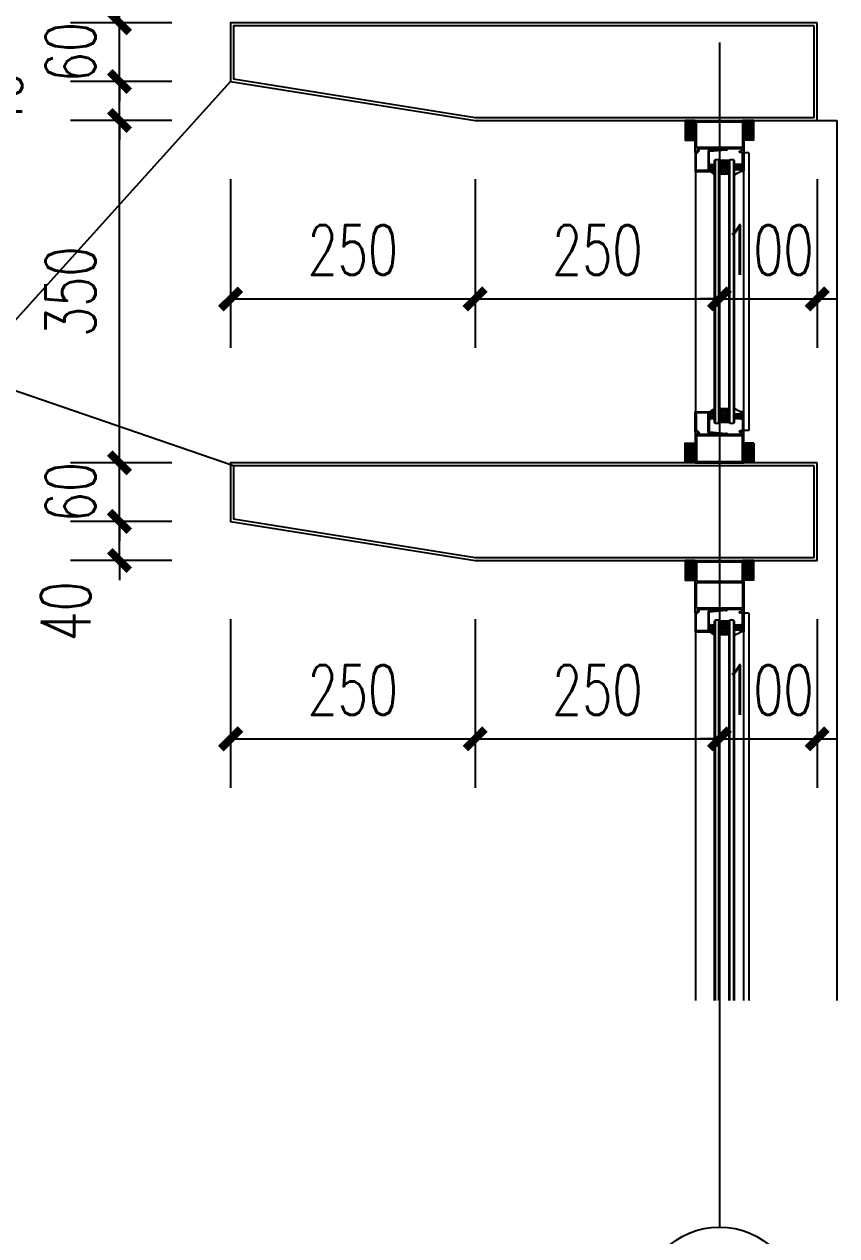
# Model space of a CAD drawing. Extents: x 447078 to 1776277, y 243534 to 519428.
# Drawn here: x 520938 to 521769, y 304763 to 306002 of the extents above; entities that cross this region are included whole.
import ezdxf
from ezdxf.enums import TextEntityAlignment as Align

# ---------------------------------------------------------------- set-up
doc = ezdxf.new("R2010")
doc.units = 0
doc.header["$LTSCALE"] = 1000
doc.header["$MEASUREMENT"] = 0
doc.linetypes.add('DOTE', pattern=[2.42, 2, -0.2, 0.02, -0.2])
doc.layers.get('Defpoints').update_dxf_attribs({"color": 2, "lineweight": 15})
for name, color, linetype in [('A-GLAZ-MULL', 252, 'Continuous'), ('A-SURF', 6, 'Continuous'), ('AXIS_TEXT', 7, 'Continuous'), ('DOTE', 10, 'DOTE'), ('G-0-XREF', 2, 'Continuous'), ('G-GRID-DIMS', 123, 'Continuous'), ('PUB_DIM', 3, 'Continuous'), ('节点大样$0$ANNO-TEXT', 33, 'Continuous'), ('节点大样$0$ELEV-THIN', 252, 'Continuous')]:
    doc.layers.add(name, color=color, linetype=linetype)
doc.styles.add('_TCH_DIM_T3', font='SIMPLEX', dxfattribs={"width": 0.705882, "bigfont": 'GBCBIG'})
doc.styles.add('COMPLEX', font='COMPLEX')
doc.dimstyles.new('_TCH_ARCH&&20', dxfattribs={"dimtxt": 51, "dimasz": 20, "dimexe": 50, "dimexo": 60, "dimgap": 24.5, "dimtad": 1, "dimdec": 0, "dimzin": 0, "dimdsep": 46, "dimtxsty": '_TCH_DIM_T3', "dimblk": 'ARCHTICK', "dimcen": 0.09, "dimclrt": 7, "dimazin": 2, "dimtfac": 1, "dimtdec": 0, "dimtix": 1, "dimtmove": 2, "dimatfit": 3, "dimfxl": 1, "dimtolj": 1, "dimtzin": 0, "dimarcsym": 0})
pattern_1 = [(45, (-673535.4147, -273563.4346), (0.7954951288, -0.7954951288), []), (315, (-673535.4147, -273563.4346), (-0.7954951288, -0.7954951288), [])]
pattern_2 = [(45, (-673535.4147, -274013.4346), (0.7954951288, -0.7954951288), []), (315, (-673535.4147, -274013.4346), (-0.7954951288, -0.7954951288), [])]

# ---------------------------------------------------------------- blocks, each defined once
blk = doc.blocks.new('_AXISO')
blk.add_circle((0, 0), 0.5)
at = {"layer": 'AXIS_TEXT', "style": 'COMPLEX', "width": 1.041667}
blk.add_attdef('A', text='', height=0.56, dxfattribs=at).set_placement((-0.25, -0.28), (0.25, -0.28), align=Align.FIT)
blk = doc.blocks.new('_ArchTick')
at = {"color": 0, "linetype": 'ByBlock', "const_width": 0.4}
blk.add_lwpolyline([(-0.5, -0.5), (0.5, 0.5)], dxfattribs=at)
blk = doc.blocks.new('*D5088')
at = {"layer": 'Defpoints', "color": 0}
for p in [(521035, 305903.5), (521148.7, 305903.5), (521148.7, 305553.5)]:
    blk.add_point(p, dxfattribs=at)
at = {"layer": 'PUB_DIM', "color": 0, "lineweight": -2}
for p, q in [((521088.7, 305903.5), (520985, 305903.5)), ((521035, 305553.5), (521035, 305903.5)), ((521088.7, 305553.5), (520985, 305553.5))]:
    blk.add_line(p, q, dxfattribs=at)
at = {"layer": 'PUB_DIM', "color": 0, "lineweight": -2, "xscale": 20, "yscale": 20, "zscale": 20}
for p, rotation in [((521035, 305903.5), 90), ((521035, 305553.5), 270)]:
    blk.add_blockref('_ArchTick', p, dxfattribs=dict(at, rotation=rotation))
at = {"layer": 'PUB_DIM', "color": 7, "insert": (520985, 305728.5), "char_height": 51, "attachment_point": 5, "rotation": 90, "style": '_TCH_DIM_T3'}
blk.add_mtext('\\A1;350', dxfattribs=at)
blk = doc.blocks.new('*D5089')
at = {"layer": 'Defpoints', "color": 0}
for p in [(521035, 305943.5), (521148.7, 305943.5), (521148.7, 305903.5)]:
    blk.add_point(p, dxfattribs=at)
at = {"layer": 'PUB_DIM', "color": 0, "lineweight": -2}
for p, q in [((521035, 305943.5), (521035, 305963.5)), ((521088.7, 305943.5), (520985, 305943.5)), ((521035, 305903.5), (521035, 305943.5)), ((521088.7, 305903.5), (520985, 305903.5)), ((521035, 305903.5), (521035, 305883.5))]:
    blk.add_line(p, q, dxfattribs=at)
at = {"layer": 'PUB_DIM', "color": 0, "lineweight": -2, "xscale": 20, "yscale": 20, "zscale": 20}
for p, rotation in [((521035, 305943.5), 270), ((521035, 305903.5), 90)]:
    blk.add_blockref('_ArchTick', p, dxfattribs=dict(at, rotation=rotation))
at = {"layer": 'PUB_DIM', "color": 7, "insert": (520910, 305923.5), "char_height": 51, "attachment_point": 5, "rotation": 90, "style": '_TCH_DIM_T3'}
blk.add_mtext('\\A1;40', dxfattribs=at)
blk = doc.blocks.new('*D5090')
at = {"layer": 'Defpoints', "color": 0}
for p in [(521035, 306003.5), (521148.7, 306003.5), (521148.7, 305943.5)]:
    blk.add_point(p, dxfattribs=at)
at = {"layer": 'PUB_DIM', "color": 0, "lineweight": -2}
for p, q in [((521035, 306003.5), (521035, 306023.5)), ((521088.7, 306003.5), (520985, 306003.5)), ((521035, 305943.5), (521035, 306003.5)), ((521088.7, 305943.5), (520985, 305943.5)), ((521035, 305943.5), (521035, 305923.5))]:
    blk.add_line(p, q, dxfattribs=at)
at = {"layer": 'PUB_DIM', "color": 0, "lineweight": -2, "xscale": 20, "yscale": 20, "zscale": 20}
for p, rotation in [((521035, 306003.5), 270), ((521035, 305943.5), 90)]:
    blk.add_blockref('_ArchTick', p, dxfattribs=dict(at, rotation=rotation))
at = {"layer": 'PUB_DIM', "color": 7, "insert": (520985, 305973.5), "char_height": 51, "attachment_point": 5, "rotation": 90, "style": '_TCH_DIM_T3'}
blk.add_mtext('\\A1;60', dxfattribs=at)
blk = doc.blocks.new('*D5091')
at = {"layer": 'Defpoints', "color": 0}
for p in [(521035, 306303.5), (521148.7, 306303.5), (521148.7, 306003.5)]:
    blk.add_point(p, dxfattribs=at)
at = {"layer": 'PUB_DIM', "color": 0, "lineweight": -2}
for p, q in [((521088.7, 306303.5), (520985, 306303.5)), ((521035, 306003.5), (521035, 306303.5)), ((521088.7, 306003.5), (520985, 306003.5))]:
    blk.add_line(p, q, dxfattribs=at)
at = {"layer": 'PUB_DIM', "color": 0, "lineweight": -2, "xscale": 20, "yscale": 20, "zscale": 20}
for p, rotation in [((521035, 306303.5), 90), ((521035, 306003.5), 270)]:
    blk.add_blockref('_ArchTick', p, dxfattribs=dict(at, rotation=rotation))
at = {"layer": 'PUB_DIM', "color": 7, "insert": (520985, 306153.5), "char_height": 51, "attachment_point": 5, "rotation": 90, "style": '_TCH_DIM_T3'}
blk.add_mtext('\\A1;300', dxfattribs=at)
blk = doc.blocks.new('*D5092')
at = {"layer": 'Defpoints', "color": 0}
for p in [(521648.7, 305903.5), (521748.7, 305903.5), (521748.7, 305721.1)]:
    blk.add_point(p, dxfattribs=at)
at = {"layer": 'PUB_DIM', "color": 0, "lineweight": -2}
for p, q in [((521648.7, 305843.5), (521648.7, 305671.1)), ((521748.7, 305843.5), (521748.7, 305671.1)), ((521648.7, 305721.1), (521628.7, 305721.1)), ((521648.7, 305721.1), (521748.7, 305721.1)), ((521748.7, 305721.1), (521768.7, 305721.1))]:
    blk.add_line(p, q, dxfattribs=at)
at = {"layer": 'PUB_DIM', "color": 0, "lineweight": -2, "xscale": 20, "yscale": 20, "zscale": 20}
blk.add_blockref('_ArchTick', (521648.7, 305721.1), dxfattribs=at)
at = {"layer": 'PUB_DIM', "color": 0, "lineweight": -2, "xscale": 20, "yscale": 20, "zscale": 20, "rotation": 180}
blk.add_blockref('_ArchTick', (521748.7, 305721.1), dxfattribs=at)
at = {"layer": 'PUB_DIM', "color": 7, "insert": (521698.7, 305771.1), "char_height": 51, "attachment_point": 5, "style": '_TCH_DIM_T3'}
blk.add_mtext('\\A1;100', dxfattribs=at)
blk = doc.blocks.new('*D5093')
at = {"layer": 'Defpoints', "color": 0}
for p in [(521398.7, 305903.5), (521648.7, 305903.5), (521648.7, 305721.1)]:
    blk.add_point(p, dxfattribs=at)
at = {"layer": 'PUB_DIM', "color": 0, "lineweight": -2}
for p, q in [((521398.7, 305843.5), (521398.7, 305671.1)), ((521648.7, 305843.5), (521648.7, 305671.1)), ((521398.7, 305721.1), (521648.7, 305721.1))]:
    blk.add_line(p, q, dxfattribs=at)
at = {"layer": 'PUB_DIM', "color": 0, "lineweight": -2, "xscale": 20, "yscale": 20, "zscale": 20, "rotation": 180}
blk.add_blockref('_ArchTick', (521398.7, 305721.1), dxfattribs=at)
at = {"layer": 'PUB_DIM', "color": 0, "lineweight": -2, "xscale": 20, "yscale": 20, "zscale": 20}
blk.add_blockref('_ArchTick', (521648.7, 305721.1), dxfattribs=at)
at = {"layer": 'PUB_DIM', "color": 7, "insert": (521523.7, 305771.1), "char_height": 51, "attachment_point": 5, "style": '_TCH_DIM_T3'}
blk.add_mtext('\\A1;250', dxfattribs=at)
blk = doc.blocks.new('*D5094')
at = {"layer": 'Defpoints', "color": 0}
for p in [(521148.7, 305903.5), (521398.7, 305903.5), (521398.7, 305721.1)]:
    blk.add_point(p, dxfattribs=at)
at = {"layer": 'PUB_DIM', "color": 0, "lineweight": -2}
for p, q in [((521148.7, 305843.5), (521148.7, 305671.1)), ((521398.7, 305843.5), (521398.7, 305671.1)), ((521148.7, 305721.1), (521398.7, 305721.1))]:
    blk.add_line(p, q, dxfattribs=at)
at = {"layer": 'PUB_DIM', "color": 0, "lineweight": -2, "xscale": 20, "yscale": 20, "zscale": 20, "rotation": 180}
blk.add_blockref('_ArchTick', (521148.7, 305721.1), dxfattribs=at)
at = {"layer": 'PUB_DIM', "color": 0, "lineweight": -2, "xscale": 20, "yscale": 20, "zscale": 20}
blk.add_blockref('_ArchTick', (521398.7, 305721.1), dxfattribs=at)
at = {"layer": 'PUB_DIM', "color": 7, "insert": (521273.7, 305771.1), "char_height": 51, "attachment_point": 5, "style": '_TCH_DIM_T3'}
blk.add_mtext('\\A1;250', dxfattribs=at)
blk = doc.blocks.new('*D5095')
at = {"layer": 'Defpoints', "color": 0}
for p in [(521035, 305493.5), (521148.7, 305493.5), (521148.7, 305453.5)]:
    blk.add_point(p, dxfattribs=at)
at = {"layer": 'PUB_DIM', "color": 0, "lineweight": -2}
for p, q in [((521035, 305493.5), (521035, 305513.5)), ((521088.7, 305493.5), (520985, 305493.5)), ((521035, 305453.5), (521035, 305493.5)), ((521088.7, 305453.5), (520985, 305453.5)), ((521035, 305453.5), (521035, 305433.5))]:
    blk.add_line(p, q, dxfattribs=at)
at = {"layer": 'PUB_DIM', "color": 0, "lineweight": -2, "xscale": 20, "yscale": 20, "zscale": 20}
for p, rotation in [((521035, 305493.5), 270), ((521035, 305453.5), 90)]:
    blk.add_blockref('_ArchTick', p, dxfattribs=dict(at, rotation=rotation))
at = {"layer": 'PUB_DIM', "color": 7, "insert": (520980, 305401.5), "char_height": 51, "attachment_point": 5, "rotation": 90, "style": '_TCH_DIM_T3'}
blk.add_mtext('\\A1;40', dxfattribs=at)
blk = doc.blocks.new('*D5096')
at = {"layer": 'Defpoints', "color": 0}
for p in [(521035, 305553.5), (521148.7, 305553.5), (521148.7, 305493.5)]:
    blk.add_point(p, dxfattribs=at)
at = {"layer": 'PUB_DIM', "color": 0, "lineweight": -2}
for p, q in [((521035, 305553.5), (521035, 305573.5)), ((521088.7, 305553.5), (520985, 305553.5)), ((521035, 305493.5), (521035, 305553.5)), ((521088.7, 305493.5), (520985, 305493.5)), ((521035, 305493.5), (521035, 305473.5))]:
    blk.add_line(p, q, dxfattribs=at)
at = {"layer": 'PUB_DIM', "color": 0, "lineweight": -2, "xscale": 20, "yscale": 20, "zscale": 20}
for p, rotation in [((521035, 305553.5), 270), ((521035, 305493.5), 90)]:
    blk.add_blockref('_ArchTick', p, dxfattribs=dict(at, rotation=rotation))
at = {"layer": 'PUB_DIM', "color": 7, "insert": (520985, 305523.5), "char_height": 51, "attachment_point": 5, "rotation": 90, "style": '_TCH_DIM_T3'}
blk.add_mtext('\\A1;60', dxfattribs=at)
blk = doc.blocks.new('*D5097')
at = {"layer": 'Defpoints', "color": 0}
for p in [(521648.7, 305453.5), (521748.7, 305453.5), (521748.7, 305271.1)]:
    blk.add_point(p, dxfattribs=at)
at = {"layer": 'PUB_DIM', "color": 0, "lineweight": -2}
for p, q in [((521648.7, 305393.5), (521648.7, 305221.1)), ((521748.7, 305393.5), (521748.7, 305221.1)), ((521648.7, 305271.1), (521628.7, 305271.1)), ((521648.7, 305271.1), (521748.7, 305271.1)), ((521748.7, 305271.1), (521768.7, 305271.1))]:
    blk.add_line(p, q, dxfattribs=at)
at = {"layer": 'PUB_DIM', "color": 0, "lineweight": -2, "xscale": 20, "yscale": 20, "zscale": 20}
blk.add_blockref('_ArchTick', (521648.7, 305271.1), dxfattribs=at)
at = {"layer": 'PUB_DIM', "color": 0, "lineweight": -2, "xscale": 20, "yscale": 20, "zscale": 20, "rotation": 180}
blk.add_blockref('_ArchTick', (521748.7, 305271.1), dxfattribs=at)
at = {"layer": 'PUB_DIM', "color": 7, "insert": (521698.7, 305321.1), "char_height": 51, "attachment_point": 5, "style": '_TCH_DIM_T3'}
blk.add_mtext('\\A1;100', dxfattribs=at)
blk = doc.blocks.new('*D5098')
at = {"layer": 'Defpoints', "color": 0}
for p in [(521398.7, 305453.5), (521648.7, 305453.5), (521648.7, 305271.1)]:
    blk.add_point(p, dxfattribs=at)
at = {"layer": 'PUB_DIM', "color": 0, "lineweight": -2}
for p, q in [((521398.7, 305393.5), (521398.7, 305221.1)), ((521648.7, 305393.5), (521648.7, 305221.1)), ((521398.7, 305271.1), (521648.7, 305271.1))]:
    blk.add_line(p, q, dxfattribs=at)
at = {"layer": 'PUB_DIM', "color": 0, "lineweight": -2, "xscale": 20, "yscale": 20, "zscale": 20, "rotation": 180}
blk.add_blockref('_ArchTick', (521398.7, 305271.1), dxfattribs=at)
at = {"layer": 'PUB_DIM', "color": 0, "lineweight": -2, "xscale": 20, "yscale": 20, "zscale": 20}
blk.add_blockref('_ArchTick', (521648.7, 305271.1), dxfattribs=at)
at = {"layer": 'PUB_DIM', "color": 7, "insert": (521523.7, 305321.1), "char_height": 51, "attachment_point": 5, "style": '_TCH_DIM_T3'}
blk.add_mtext('\\A1;250', dxfattribs=at)
blk = doc.blocks.new('*D5099')
at = {"layer": 'Defpoints', "color": 0}
for p in [(521148.7, 305453.5), (521398.7, 305453.5), (521398.7, 305271.1)]:
    blk.add_point(p, dxfattribs=at)
at = {"layer": 'PUB_DIM', "color": 0, "lineweight": -2}
for p, q in [((521148.7, 305393.5), (521148.7, 305221.1)), ((521398.7, 305393.5), (521398.7, 305221.1)), ((521148.7, 305271.1), (521398.7, 305271.1))]:
    blk.add_line(p, q, dxfattribs=at)
at = {"layer": 'PUB_DIM', "color": 0, "lineweight": -2, "xscale": 20, "yscale": 20, "zscale": 20, "rotation": 180}
blk.add_blockref('_ArchTick', (521148.7, 305271.1), dxfattribs=at)
at = {"layer": 'PUB_DIM', "color": 0, "lineweight": -2, "xscale": 20, "yscale": 20, "zscale": 20}
blk.add_blockref('_ArchTick', (521398.7, 305271.1), dxfattribs=at)
at = {"layer": 'PUB_DIM', "color": 7, "insert": (521273.7, 305321.1), "char_height": 51, "attachment_point": 5, "style": '_TCH_DIM_T3'}
blk.add_mtext('\\A1;250', dxfattribs=at)

msp = doc.modelspace()

# ---------------------------------------------------------------- hatches: boundary and pattern name
at = {"layer": '节点大样$0$ELEV-THIN'}
h = msp.add_hatch(dxfattribs=at)
h.set_pattern_fill('ANSI37', color=256, scale=9, angle=90, style=0)
h.set_pattern_definition(pattern_1)
h.paths.add_polyline_path([(521623.7, 305903.5), (521613.7, 305903.5), (521613.7, 305883.5), (521623.7, 305883.5)])
h = msp.add_hatch(dxfattribs=at)
h.set_pattern_fill('ANSI37', color=256, scale=9, angle=90, style=0)
h.set_pattern_definition(pattern_1)
h.paths.add_polyline_path([(521673.7, 305903.5), (521673.7, 305883.5), (521683.7, 305883.5), (521683.7, 305903.5)])
h = msp.add_hatch(dxfattribs=at)
h.set_pattern_fill('HEX', color=256, scale=3, angle=-180, style=0)
h.set_pattern_definition([(180, (-792776.92026, -279786.42116), (-2e-16, -0.649519053), [0.375, -0.75]), (300, (-792776.92026, -279786.42116), (0.56250000014, 0.3247595265), [0.375, -0.75]), (240, (-792777.29526, -279786.42116), (0.56250000014, -0.3247595265), [0.375, -0.75])])
edge = h.paths.add_edge_path()
edge.add_line((521638.7, 305854), (521638.7, 305858))
edge.add_ellipse((521639.2, 305858), major_axis=(-0.354, 0.354), ratio=1, start_angle=-45, end_angle=45, ccw=False)
edge.add_line((521639.2, 305858.5), (521642.7, 305858.5))
edge.add_ellipse((521642.7, 305858), major_axis=(0.354, 0.354), ratio=1, start_angle=315, end_angle=405, ccw=False)
edge.add_line((521643.2, 305858), (521643.2, 305854))
edge.add_ellipse((521642.7, 305854), major_axis=(-0.354, 0.354), ratio=1, start_angle=135, end_angle=225, ccw=False)
edge.add_line((521642.7, 305853.5), (521639.2, 305853.5))
edge.add_ellipse((521639.2, 305854), major_axis=(0.354, 0.354), ratio=1, start_angle=135, end_angle=225, ccw=False)
h = msp.add_hatch(dxfattribs=at)
h.set_pattern_fill('ANSI37', color=256, scale=9, angle=90, style=0)
h.set_pattern_definition([(45, (-751593.2791, -279789.4212), (0.7954951288, -0.7954951288), []), (315, (-751593.2791, -279789.4212), (-0.7954951288, -0.7954951288), [])])
h.paths.add_polyline_path([(521649.2, 305855.8), (521649.2, 305862.5), (521658.2, 305862.5), (521658.2, 305855.8)])
h = msp.add_hatch(dxfattribs=at)
h.set_pattern_fill('HEX', color=256, scale=3, angle=-180, style=0)
h.set_pattern_definition([(360, (-751593.27913, -279789.42116), (-1e-17, -0.649519053), [0.375, -0.75]), (240, (-751593.27913, -279789.42116), (-0.56250000014, 0.3247595265), [0.375, -0.75]), (300, (-751592.90413, -279789.42116), (-0.56250000014, -0.3247595265), [0.375, -0.75])])
edge = h.paths.add_edge_path()
edge.add_ellipse((521657.7, 305849.1), major_axis=(-0.0707, 0.0707), ratio=1, start_angle=135, end_angle=225, ccw=False)
edge.add_line((521657.7, 305849), (521649.7, 305849))
edge.add_ellipse((521649.7, 305849.1), major_axis=(-0.0707, 0.0707), ratio=1, start_angle=45, end_angle=135, ccw=False)
edge.add_line((521649.6, 305849.1), (521649.6, 305855.3))
edge.add_ellipse((521649.7, 305855.3), major_axis=(-0.0707, 0.0707), ratio=1, start_angle=-45, end_angle=45, ccw=False)
edge.add_line((521649.7, 305855.4), (521657.7, 305855.4))
edge.add_ellipse((521657.7, 305855.3), major_axis=(0.0707, 0.0707), ratio=1, start_angle=315, end_angle=405, ccw=False)
edge.add_line((521657.8, 305855.3), (521657.8, 305849.1))
h = msp.add_hatch(dxfattribs=at)
h.set_pattern_fill('HEX', color=256, scale=3, angle=-180, style=0)
h.set_pattern_definition([(6e-14, (-757619.82844, -330784.0897), (2e-16, -0.649519053), [0.375, -0.75]), (240, (-757619.82844, -330784.0897), (-0.56250000014, 0.3247595265), [0.375, -0.75]), (300, (-757619.45344, -330784.0897), (-0.56250000014, -0.3247595265), [0.375, -0.75])])
edge = h.paths.add_edge_path()
edge.add_ellipse((521664.7, 305858), major_axis=(-0.354, 0.354), ratio=1, start_angle=-45, end_angle=45)
edge.add_line((521664.2, 305858), (521664.2, 305854))
edge.add_ellipse((521664.7, 305854), major_axis=(-0.354, 0.354), ratio=1, start_angle=45, end_angle=135)
edge.add_line((521664.7, 305853.5), (521670.2, 305853.5))
edge.add_line((521670.2, 305853.5), (521670.2, 305853.7))
edge.add_ellipse((521670.7, 305853.7), major_axis=(0.354, 0.354), ratio=1, start_angle=-45, end_angle=135, ccw=False)
edge.add_line((521671.2, 305853.7), (521671.2, 305853.5))
edge.add_line((521671.2, 305853.5), (521671.2, 305853.5))
edge.add_ellipse((521671.2, 305854), major_axis=(-0.354, 0.354), ratio=1, start_angle=135, end_angle=225)
edge.add_line((521671.7, 305854), (521671.7, 305857.7))
edge.add_line((521671.7, 305857.7), (521671.2, 305857.7))
edge.add_line((521671.2, 305857.7), (521671.2, 305857.1))
edge.add_ellipse((521670.7, 305857.1), major_axis=(-0.354, 0.354), ratio=1, start_angle=45, end_angle=225, ccw=False)
edge.add_line((521670.2, 305857.1), (521670.2, 305858.5))
edge.add_line((521670.2, 305858.5), (521664.7, 305858.5))
h = msp.add_hatch(dxfattribs=at)
h.set_pattern_fill('ANSI37', color=256, scale=9, angle=90, style=0)
h.set_pattern_definition([(135, (-792776.9203, -279786.4212), (-0.7954951288, -0.7954951288), []), (225, (-792776.9203, -279786.4212), (0.7954951288, -0.7954951288), [])])
edge = h.paths.add_edge_path()
edge.add_line((521638.7, 305852), (521638.7, 305853.7))
edge.add_ellipse((521638.2, 305853.7), major_axis=(0.354, 0.354), ratio=1, start_angle=315, end_angle=328.7542)
edge.add_line((521638.6, 305853.8), (521638.7, 305853.8))
edge.add_ellipse((521639.2, 305854), major_axis=(-0.354, 0.354), ratio=1, start_angle=58.7542, end_angle=135)
edge.add_line((521639.2, 305853.5), (521642.7, 305853.5))
edge.add_ellipse((521642.7, 305854), major_axis=(-0.354, 0.354), ratio=1, start_angle=135, end_angle=225)
edge.add_line((521643.2, 305854), (521643.2, 305852))
edge.add_line((521643.2, 305852), (521638.7, 305852))
edge = h.paths.add_edge_path()
edge.add_ellipse((521638.2, 305852), major_axis=(-0.354, 0.354), ratio=1, start_angle=135, end_angle=225)
edge.add_line((521638.7, 305852), (521638.7, 305852))
edge.add_line((521638.7, 305852), (521643.2, 305852))
edge.add_line((521643.2, 305852), (521643.2, 305848.1))
edge.add_ellipse((521636.9, 305844.2), major_axis=(-5.2, 5.2), ratio=1, start_angle=256.5566, end_angle=305.078)
h = msp.add_hatch(dxfattribs=at)
h.set_pattern_fill('ANSI37', color=256, scale=9, angle=90, style=0)
h.set_pattern_definition([(135, (-792776.9203, -279828.4212), (-0.7954951288, -0.7954951288), []), (225, (-792776.9203, -279828.4212), (0.7954951288, -0.7954951288), [])])
edge = h.paths.add_edge_path()
edge.add_line((521638.7, 305605.1), (521638.7, 305603.4))
edge.add_ellipse((521638.2, 305603.4), major_axis=(0.354, -0.354), ratio=1, start_angle=31.2458, end_angle=45, ccw=False)
edge.add_line((521638.6, 305603.2), (521638.7, 305603.2))
edge.add_ellipse((521639.2, 305603.1), major_axis=(-0.354, -0.354), ratio=1, start_angle=225, end_angle=301.2458, ccw=False)
edge.add_line((521639.2, 305603.6), (521642.7, 305603.6))
edge.add_ellipse((521642.7, 305603.1), major_axis=(-0.354, -0.354), ratio=1, start_angle=135, end_angle=225, ccw=False)
edge.add_line((521643.2, 305603.1), (521643.2, 305605.1))
edge.add_line((521643.2, 305605.1), (521638.7, 305605.1))
edge = h.paths.add_edge_path()
edge.add_ellipse((521638.2, 305605.1), major_axis=(-0.354, -0.354), ratio=1, start_angle=135, end_angle=225, ccw=False)
edge.add_line((521638.7, 305605.1), (521638.7, 305605.1))
edge.add_line((521638.7, 305605.1), (521643.2, 305605.1))
edge.add_line((521643.2, 305605.1), (521643.2, 305609))
edge.add_ellipse((521636.9, 305612.9), major_axis=(-5.2, -5.2), ratio=1, start_angle=54.922, end_angle=103.4434, ccw=False)
h = msp.add_hatch(dxfattribs=at)
h.set_pattern_fill('HEX', color=256, scale=3, angle=-180, style=0)
h.set_pattern_definition([(360, (-751593.27913, -279831.42116), (-1e-17, -0.649519053), [0.375, -0.75]), (240, (-751593.27913, -279831.42116), (-0.56250000014, 0.3247595265), [0.375, -0.75]), (300, (-751592.90413, -279831.42116), (-0.56250000014, -0.3247595265), [0.375, -0.75])])
edge = h.paths.add_edge_path()
edge.add_ellipse((521657.7, 305608), major_axis=(-0.0707, -0.0707), ratio=1, start_angle=135, end_angle=225)
edge.add_line((521657.7, 305608.1), (521649.7, 305608.1))
edge.add_ellipse((521649.7, 305608), major_axis=(-0.0707, -0.0707), ratio=1, start_angle=225, end_angle=315)
edge.add_line((521649.6, 305608), (521649.6, 305601.8))
edge.add_ellipse((521649.7, 305601.8), major_axis=(-0.0707, -0.0707), ratio=1, start_angle=315, end_angle=405)
edge.add_line((521649.7, 305601.7), (521657.7, 305601.7))
edge.add_ellipse((521657.7, 305601.8), major_axis=(0.0707, -0.0707), ratio=1, start_angle=-45, end_angle=45)
edge.add_line((521657.8, 305601.8), (521657.8, 305608))
h = msp.add_hatch(dxfattribs=at)
h.set_pattern_fill('HEX', color=256, scale=3, angle=-180, style=0)
h.set_pattern_definition([(180, (-792776.92026, -279828.42116), (-2e-16, -0.649519053), [0.375, -0.75]), (300, (-792776.92026, -279828.42116), (0.56250000014, 0.3247595265), [0.375, -0.75]), (240, (-792777.29526, -279828.42116), (0.56250000014, -0.3247595265), [0.375, -0.75])])
edge = h.paths.add_edge_path()
edge.add_line((521638.7, 305603.1), (521638.7, 305599.1))
edge.add_ellipse((521639.2, 305599.1), major_axis=(-0.354, -0.354), ratio=1, start_angle=315, end_angle=405)
edge.add_line((521639.2, 305598.6), (521642.7, 305598.6))
edge.add_ellipse((521642.7, 305599.1), major_axis=(0.354, -0.354), ratio=1, start_angle=-45, end_angle=45)
edge.add_line((521643.2, 305599.1), (521643.2, 305603.1))
edge.add_ellipse((521642.7, 305603.1), major_axis=(-0.354, -0.354), ratio=1, start_angle=135, end_angle=225)
edge.add_line((521642.7, 305603.6), (521639.2, 305603.6))
edge.add_ellipse((521639.2, 305603.1), major_axis=(0.354, -0.354), ratio=1, start_angle=135, end_angle=225)
h = msp.add_hatch(dxfattribs=at)
h.set_pattern_fill('ANSI37', color=256, scale=9, angle=90, style=0)
h.set_pattern_definition([(45, (-751593.2791, -279831.4212), (0.7954951288, -0.7954951288), []), (315, (-751593.2791, -279831.4212), (-0.7954951288, -0.7954951288), [])])
h.paths.add_polyline_path([(521649.2, 305601.3), (521649.2, 305594.6), (521658.2, 305594.6), (521658.2, 305601.3)])
h = msp.add_hatch(dxfattribs=at)
h.set_pattern_fill('HEX', color=256, scale=3, angle=-180, style=0)
h.set_pattern_definition([(6e-14, (-757619.82844, -330826.0897), (2e-16, -0.649519053), [0.375, -0.75]), (240, (-757619.82844, -330826.0897), (-0.56250000014, 0.3247595265), [0.375, -0.75]), (300, (-757619.45344, -330826.0897), (-0.56250000014, -0.3247595265), [0.375, -0.75])])
edge = h.paths.add_edge_path()
edge.add_ellipse((521664.7, 305599.1), major_axis=(-0.354, -0.354), ratio=1, start_angle=315, end_angle=405, ccw=False)
edge.add_line((521664.2, 305599.1), (521664.2, 305603.1))
edge.add_ellipse((521664.7, 305603.1), major_axis=(-0.354, -0.354), ratio=1, start_angle=225, end_angle=315, ccw=False)
edge.add_line((521664.7, 305603.6), (521670.2, 305603.6))
edge.add_line((521670.2, 305603.6), (521670.2, 305603.4))
edge.add_ellipse((521670.7, 305603.4), major_axis=(0.354, -0.354), ratio=1, start_angle=225, end_angle=405)
edge.add_line((521671.2, 305603.4), (521671.2, 305603.6))
edge.add_line((521671.2, 305603.6), (521671.2, 305603.6))
edge.add_ellipse((521671.2, 305603.1), major_axis=(-0.354, -0.354), ratio=1, start_angle=135, end_angle=225, ccw=False)
edge.add_line((521671.7, 305603.1), (521671.7, 305599.3))
edge.add_line((521671.7, 305599.3), (521671.2, 305599.3))
edge.add_line((521671.2, 305599.3), (521671.2, 305600))
edge.add_ellipse((521670.7, 305600), major_axis=(-0.354, -0.354), ratio=1, start_angle=135, end_angle=315)
edge.add_line((521670.2, 305600), (521670.2, 305598.6))
edge.add_line((521670.2, 305598.6), (521664.7, 305598.6))
h = msp.add_hatch(dxfattribs=at)
h.set_pattern_fill('ANSI37', color=256, scale=9, angle=90, style=0)
h.set_pattern_definition(pattern_1)
h.paths.add_polyline_path([(521623.7, 305553.5), (521613.7, 305553.5), (521613.7, 305573.5), (521623.7, 305573.5)])
h = msp.add_hatch(dxfattribs=at)
h.set_pattern_fill('ANSI37', color=256, scale=9, angle=90, style=0)
h.set_pattern_definition(pattern_1)
h.paths.add_polyline_path([(521673.7, 305553.5), (521673.7, 305573.5), (521683.7, 305573.5), (521683.7, 305553.5)])
h = msp.add_hatch(dxfattribs=at)
h.set_pattern_fill('ANSI37', color=256, scale=9, angle=90, style=0)
h.set_pattern_definition(pattern_2)
h.paths.add_polyline_path([(521623.7, 305453.5), (521613.7, 305453.5), (521613.7, 305433.5), (521623.7, 305433.5)])
h = msp.add_hatch(dxfattribs=at)
h.set_pattern_fill('ANSI37', color=256, scale=9, angle=90, style=0)
h.set_pattern_definition(pattern_2)
h.paths.add_polyline_path([(521673.7, 305453.5), (521673.7, 305433.5), (521683.7, 305433.5), (521683.7, 305453.5)])
h = msp.add_hatch(dxfattribs=at)
h.set_pattern_fill('HEX', color=256, scale=3, angle=-180, style=0)
h.set_pattern_definition([(180, (-792776.92026, -280257.42116), (-2e-16, -0.649519053), [0.375, -0.75]), (300, (-792776.92026, -280257.42116), (0.56250000014, 0.3247595265), [0.375, -0.75]), (240, (-792777.29526, -280257.42116), (0.56250000014, -0.3247595265), [0.375, -0.75])])
edge = h.paths.add_edge_path()
edge.add_line((521638.7, 305383), (521638.7, 305387))
edge.add_ellipse((521639.2, 305387), major_axis=(-0.354, 0.354), ratio=1, start_angle=-45, end_angle=45, ccw=False)
edge.add_line((521639.2, 305387.5), (521642.7, 305387.5))
edge.add_ellipse((521642.7, 305387), major_axis=(0.354, 0.354), ratio=1, start_angle=315, end_angle=405, ccw=False)
edge.add_line((521643.2, 305387), (521643.2, 305383))
edge.add_ellipse((521642.7, 305383), major_axis=(-0.354, 0.354), ratio=1, start_angle=135, end_angle=225, ccw=False)
edge.add_line((521642.7, 305382.5), (521639.2, 305382.5))
edge.add_ellipse((521639.2, 305383), major_axis=(0.354, 0.354), ratio=1, start_angle=135, end_angle=225, ccw=False)
h = msp.add_hatch(dxfattribs=at)
h.set_pattern_fill('ANSI37', color=256, scale=9, angle=90, style=0)
h.set_pattern_definition([(45, (-751593.2791, -280260.4212), (0.7954951288, -0.7954951288), []), (315, (-751593.2791, -280260.4212), (-0.7954951288, -0.7954951288), [])])
h.paths.add_polyline_path([(521649.2, 305384.8), (521649.2, 305391.5), (521658.2, 305391.5), (521658.2, 305384.8)])
h = msp.add_hatch(dxfattribs=at)
h.set_pattern_fill('HEX', color=256, scale=3, angle=-180, style=0)
h.set_pattern_definition([(360, (-751593.27913, -280260.42116), (-1e-17, -0.649519053), [0.375, -0.75]), (240, (-751593.27913, -280260.42116), (-0.56250000014, 0.3247595265), [0.375, -0.75]), (300, (-751592.90413, -280260.42116), (-0.56250000014, -0.3247595265), [0.375, -0.75])])
edge = h.paths.add_edge_path()
edge.add_ellipse((521657.7, 305378.1), major_axis=(-0.0707, 0.0707), ratio=1, start_angle=135, end_angle=225, ccw=False)
edge.add_line((521657.7, 305378), (521649.7, 305378))
edge.add_ellipse((521649.7, 305378.1), major_axis=(-0.0707, 0.0707), ratio=1, start_angle=45, end_angle=135, ccw=False)
edge.add_line((521649.6, 305378.1), (521649.6, 305384.3))
edge.add_ellipse((521649.7, 305384.3), major_axis=(-0.0707, 0.0707), ratio=1, start_angle=-45, end_angle=45, ccw=False)
edge.add_line((521649.7, 305384.4), (521657.7, 305384.4))
edge.add_ellipse((521657.7, 305384.3), major_axis=(0.0707, 0.0707), ratio=1, start_angle=315, end_angle=405, ccw=False)
edge.add_line((521657.8, 305384.3), (521657.8, 305378.1))
h = msp.add_hatch(dxfattribs=at)
h.set_pattern_fill('HEX', color=256, scale=3, angle=-180, style=0)
h.set_pattern_definition([(6e-14, (-757619.82844, -331255.0897), (2e-16, -0.649519053), [0.375, -0.75]), (240, (-757619.82844, -331255.0897), (-0.56250000014, 0.3247595265), [0.375, -0.75]), (300, (-757619.45344, -331255.0897), (-0.56250000014, -0.3247595265), [0.375, -0.75])])
edge = h.paths.add_edge_path()
edge.add_ellipse((521664.7, 305387), major_axis=(-0.354, 0.354), ratio=1, start_angle=-45, end_angle=45)
edge.add_line((521664.2, 305387), (521664.2, 305383))
edge.add_ellipse((521664.7, 305383), major_axis=(-0.354, 0.354), ratio=1, start_angle=45, end_angle=135)
edge.add_line((521664.7, 305382.5), (521670.2, 305382.5))
edge.add_line((521670.2, 305382.5), (521670.2, 305382.7))
edge.add_ellipse((521670.7, 305382.7), major_axis=(0.354, 0.354), ratio=1, start_angle=-45, end_angle=135, ccw=False)
edge.add_line((521671.2, 305382.7), (521671.2, 305382.5))
edge.add_line((521671.2, 305382.5), (521671.2, 305382.5))
edge.add_ellipse((521671.2, 305383), major_axis=(-0.354, 0.354), ratio=1, start_angle=135, end_angle=225)
edge.add_line((521671.7, 305383), (521671.7, 305386.7))
edge.add_line((521671.7, 305386.7), (521671.2, 305386.7))
edge.add_line((521671.2, 305386.7), (521671.2, 305386.1))
edge.add_ellipse((521670.7, 305386.1), major_axis=(-0.354, 0.354), ratio=1, start_angle=45, end_angle=225, ccw=False)
edge.add_line((521670.2, 305386.1), (521670.2, 305387.5))
edge.add_line((521670.2, 305387.5), (521664.7, 305387.5))
h = msp.add_hatch(dxfattribs=at)
h.set_pattern_fill('ANSI37', color=256, scale=9, angle=90, style=0)
h.set_pattern_definition([(135, (-792776.9203, -280257.4212), (-0.7954951288, -0.7954951288), []), (225, (-792776.9203, -280257.4212), (0.7954951288, -0.7954951288), [])])
edge = h.paths.add_edge_path()
edge.add_line((521638.7, 305381), (521638.7, 305382.7))
edge.add_ellipse((521638.2, 305382.7), major_axis=(0.354, 0.354), ratio=1, start_angle=315, end_angle=328.7542)
edge.add_line((521638.6, 305382.8), (521638.7, 305382.8))
edge.add_ellipse((521639.2, 305383), major_axis=(-0.354, 0.354), ratio=1, start_angle=58.7542, end_angle=135)
edge.add_line((521639.2, 305382.5), (521642.7, 305382.5))
edge.add_ellipse((521642.7, 305383), major_axis=(-0.354, 0.354), ratio=1, start_angle=135, end_angle=225)
edge.add_line((521643.2, 305383), (521643.2, 305381))
edge.add_line((521643.2, 305381), (521638.7, 305381))
edge = h.paths.add_edge_path()
edge.add_ellipse((521638.2, 305381), major_axis=(-0.354, 0.354), ratio=1, start_angle=135, end_angle=225)
edge.add_line((521638.7, 305381), (521638.7, 305381))
edge.add_line((521638.7, 305381), (521643.2, 305381))
edge.add_line((521643.2, 305381), (521643.2, 305377.1))
edge.add_ellipse((521636.9, 305373.2), major_axis=(-5.2, 5.2), ratio=1, start_angle=256.5566, end_angle=305.078)

# ---------------------------------------------------------------- linework, layer by layer
at = {"layer": 'A-GLAZ-MULL'}
for points in [[(521548.7, 306003.5), (521148.7, 306003.5), (521148.7, 305943.5), (521398.7, 305903.5), (521548.7, 305903.5)], [(521548.7, 305553.5), (521148.7, 305553.5), (521148.7, 305493.5), (521398.7, 305453.5), (521548.7, 305453.5)], [(521548.7, 305550.5), (521151.7, 305550.5), (521151.7, 305496.1), (521398.9, 305456.5), (521548.7, 305456.5)]]:
    msp.add_lwpolyline(points, dxfattribs=at)
for points in [[(521748.7, 306003.5), (521148.7, 306003.5), (521148.7, 305943.5), (521398.7, 305903.5), (521748.7, 305903.5)], [(521745.7, 306000.5), (521151.7, 306000.5), (521151.7, 305946.1), (521398.9, 305906.5), (521745.7, 305906.5)], [(521748.7, 305553.5), (521148.7, 305553.5), (521148.7, 305493.5), (521398.7, 305453.5), (521748.7, 305453.5)], [(521745.7, 305550.5), (521151.7, 305550.5), (521151.7, 305496.1), (521398.9, 305456.5), (521745.7, 305456.5)]]:
    msp.add_lwpolyline(points, close=True, dxfattribs=at)
at = {"layer": 'A-SURF'}
msp.add_line((521748.7, 305903.5), (521768.7, 305903.5), dxfattribs=at)
at = {"layer": 'DOTE', "color": 1, "ltscale": 0.5}
msp.add_line((521648.7, 308403.5), (521648.7, 305003.5), dxfattribs=at)
at = {"layer": 'G-0-XREF', "ltscale": 5}
msp.add_line((521768.7, 305903.5), (521768.7, 305003.5), dxfattribs=at)
at = {"layer": 'G-GRID-DIMS'}
msp.add_line((521648.7, 305012.4), (521648.7, 304771.7), dxfattribs=at)
at = {"layer": '节点大样$0$ANNO-TEXT'}
msp.add_line((520878.5, 305644.1), (521148.7, 305943.5), dxfattribs=at)
msp.add_lwpolyline([(521151.7, 305550.5), (520878.5, 305644.1), (520480.9, 305644.1)], dxfattribs=at)
at = {"layer": '节点大样$0$ELEV-THIN'}
for p, q in [((521623.7, 305882), (521623.7, 305903.5)), ((521623.7, 305903.5), (521673.7, 305903.5)), ((521623.7, 305871), (521623.7, 305899.5)), ((521673.7, 305903.5), (521673.7, 305852)), ((521673.7, 305899.5), (521673.7, 305852)), ((521625.5, 305871), (521623.7, 305871)), ((521626.2, 305871.8), (521625.5, 305871)), ((521625.8, 305873.8), (521626.4, 305872.8)), ((521671.4, 305874.5), (521626.2, 305874.5)), ((521669.2, 305872), (521671.5, 305872.9)), ((521671.8, 305871), (521669.4, 305871)), ((521671.9, 305873.4), (521671.9, 305874)), ((521672.3, 305858.9), (521672.3, 305870.5)), ((521673.7, 305586.5), (521673.7, 305870.5)), ((521678.7, 305870.5), (521673.7, 305870.5)), ((521678.7, 305870.5), (521678.7, 305586.5)), ((521644.2, 305863.5), (521643.2, 305862.5)), ((521643.2, 305862.5), (521643.2, 305594.6)), ((521648.2, 305863.5), (521644.2, 305863.5)), ((521644.2, 305863.5), (521644.2, 305593.6)), ((521648.2, 305593.6), (521648.2, 305863.5)), ((521658.2, 305862.5), (521649.2, 305862.5)), ((521649.2, 305594.6), (521649.2, 305862.5)), ((521659.2, 305863.5), (521658.2, 305862.5)), ((521658.2, 305862.5), (521658.2, 305594.6)), ((521663.2, 305863.5), (521659.2, 305863.5)), ((521659.2, 305593.6), (521659.2, 305863.5)), ((521664.2, 305862.5), (521663.2, 305863.5)), ((521663.2, 305863.5), (521663.2, 305593.6)), ((521664.2, 305594.6), (521664.2, 305862.5)), ((521670.2, 305856.8), (521670.2, 305858.2)), ((521670.7, 305858.7), (521672.1, 305858.7)), ((521672.4, 305857.5), (521671.2, 305857.5)), ((521671.2, 305857.5), (521671.2, 305856.8)), ((521672.4, 305852.7), (521672.4, 305857.5)), ((521624.2, 305851.5), (521624.2, 305605.6)), ((521670.2, 305852), (521670.2, 305853.4)), ((521673.2, 305851.5), (521670.7, 305851.5)), ((521671.2, 305853.4), (521671.2, 305852.7)), ((521671.2, 305852.7), (521672.4, 305852.7)), ((521670.2, 305605), (521670.2, 305603.7)), ((521670.2, 305600.3), (521670.2, 305598.9)), ((521673.2, 305605.5), (521670.7, 305605.5)), ((521670.7, 305598.4), (521672.1, 305598.4)), ((521671.2, 305603.7), (521671.2, 305604.3)), ((521671.2, 305604.3), (521672.4, 305604.3)), ((521671.2, 305599.6), (521671.2, 305600.3)), ((521672.4, 305599.6), (521671.2, 305599.6)), ((521672.3, 305598.2), (521672.3, 305586.5)), ((521672.4, 305604.3), (521672.4, 305599.6)), ((521673.7, 305557.5), (521673.7, 305605)), ((521673.7, 305553.5), (521673.7, 305605)), ((521625.5, 305586), (521623.7, 305586)), ((521623.7, 305586), (521623.7, 305557.5)), ((521626.2, 305585.3), (521625.5, 305586)), ((521625.8, 305583.3), (521626.4, 305584.3)), ((521671.4, 305582.5), (521626.2, 305582.5)), ((521644.2, 305593.6), (521643.2, 305594.6)), ((521648.2, 305593.6), (521644.2, 305593.6)), ((521658.2, 305594.6), (521649.2, 305594.6)), ((521659.2, 305593.6), (521658.2, 305594.6)), ((521663.2, 305593.6), (521659.2, 305593.6)), ((521664.2, 305594.6), (521663.2, 305593.6)), ((521669.2, 305585.1), (521671.5, 305584.2)), ((521671.8, 305586), (521669.4, 305586)), ((521671.9, 305583.7), (521671.9, 305583)), ((521678.7, 305586.5), (521673.7, 305586.5)), ((521623.7, 305575), (521623.7, 305553.5)), ((521623.7, 305553.5), (521673.7, 305553.5)), ((521623.7, 305411), (521623.7, 305453.5)), ((521623.7, 305453.5), (521673.7, 305453.5)), ((521625.1, 305452.1), (521625.1, 305432.5)), ((521625.1, 305452.1), (521672.3, 305452.1)), ((521672.3, 305432.5), (521672.3, 305452.1)), ((521673.7, 305453.5), (521673.7, 305381)), ((521623.7, 305400), (521623.7, 305428.5)), ((521625.1, 305432.5), (521672.3, 305432.5)), ((521673.7, 305428.5), (521673.7, 305381)), ((521625.5, 305400), (521623.7, 305400)), ((521626.2, 305400.8), (521625.5, 305400)), ((521625.8, 305402.8), (521626.4, 305401.8)), ((521671.4, 305403.5), (521626.2, 305403.5)), ((521669.2, 305401), (521671.5, 305401.9)), ((521671.8, 305400), (521669.4, 305400)), ((521671.9, 305402.4), (521671.9, 305403)), ((521672.3, 305387.9), (521672.3, 305399.5)), ((521673.7, 305003.5), (521673.7, 305399.5)), ((521678.7, 305399.5), (521673.7, 305399.5)), ((521678.7, 305399.5), (521678.7, 305003.5)), ((521644.2, 305392.5), (521643.2, 305391.5)), ((521643.2, 305391.5), (521643.2, 305003.5)), ((521648.2, 305392.5), (521644.2, 305392.5)), ((521644.2, 305392.5), (521644.2, 305003.5)), ((521648.2, 305003.5), (521648.2, 305392.5)), ((521658.2, 305391.5), (521649.2, 305391.5)), ((521649.2, 305003.5), (521649.2, 305391.5)), ((521659.2, 305392.5), (521658.2, 305391.5)), ((521658.2, 305391.5), (521658.2, 305003.5)), ((521663.2, 305392.5), (521659.2, 305392.5)), ((521659.2, 305003.5), (521659.2, 305392.5)), ((521664.2, 305391.5), (521663.2, 305392.5)), ((521663.2, 305392.5), (521663.2, 305003.5)), ((521664.2, 305003.5), (521664.2, 305391.5)), ((521670.2, 305385.8), (521670.2, 305387.2)), ((521670.7, 305387.7), (521672.1, 305387.7)), ((521672.4, 305386.5), (521671.2, 305386.5)), ((521671.2, 305386.5), (521671.2, 305385.8)), ((521672.4, 305381.7), (521672.4, 305386.5)), ((521624.2, 305380.5), (521624.2, 305003.5)), ((521670.2, 305381), (521670.2, 305382.4)), ((521673.2, 305380.5), (521670.7, 305380.5)), ((521671.2, 305382.4), (521671.2, 305381.7)), ((521671.2, 305381.7), (521672.4, 305381.7))]:
    msp.add_line(p, q, dxfattribs=at)
for points in [[(521623.7, 305903.5), (521613.7, 305903.5), (521613.7, 305883.5), (521623.7, 305883.5)], [(521683.7, 305903.5), (521672.3, 305903.5)], [(521683.7, 305883.5), (521683.7, 305903.5)], [(521683.7, 305883.5), (521673.7, 305883.5)], [(521649.2, 305862.5), (521648.2, 305863.5)], [(521649.2, 305594.6), (521648.2, 305593.6)], [(521623.7, 305553.5), (521613.7, 305553.5), (521613.7, 305573.5), (521623.7, 305573.5)], [(521683.7, 305573.5), (521673.7, 305573.5)], [(521683.7, 305573.5), (521683.7, 305553.5)], [(521683.7, 305553.5), (521672.3, 305553.5)], [(521623.7, 305453.5), (521613.7, 305453.5), (521613.7, 305433.5), (521623.7, 305433.5)], [(521683.7, 305453.5), (521672.3, 305453.5)], [(521683.7, 305433.5), (521683.7, 305453.5)], [(521683.7, 305433.5), (521673.7, 305433.5)], [(521649.2, 305391.5), (521648.2, 305392.5)]]:
    msp.add_lwpolyline(points, dxfattribs=at)
for points in [[(521625.1, 305902.1), (521672.3, 305902.1), (521672.3, 305876.4, -0.414214), (521671.8, 305875.9), (521625.6, 305875.9, -0.414214), (521625.1, 305876.4)], [(521638.7, 305852.8, 0.414214), (521638.5, 305853), (521638.4, 305853, -0.556743), (521638.2, 305853.2), (521638.6, 305854.2, 0.556743), (521638.5, 305854.5), (521638.4, 305854.5, -0.556743), (521638.2, 305854.7), (521638.6, 305855.7, 0.556743), (521638.5, 305856), (521638.4, 305856, -0.556743), (521638.2, 305856.2), (521638.6, 305857.2, 0.556743), (521638.5, 305857.5), (521638.4, 305857.5, -0.556743), (521638.2, 305857.7), (521638.6, 305858.7, 0.556743), (521638.5, 305859), (521638.4, 305859, -0.556743), (521638.2, 305859.2), (521638.6, 305860.2, 0.556743), (521638.5, 305860.5), (521638.4, 305860.5, -0.414214), (521638.2, 305860.7), (521638.2, 305871.6, -0.388879), (521638.6, 305872.1), (521655.3, 305873.6, -0.169586), (521655.7, 305873.5, 1.408437), (521656, 305874.7), (521638.5, 305873.2, 0.388879), (521637.1, 305871.7), (521637.1, 305853, -0.414214), (521636.6, 305852.5), (521625.2, 305852.5, -0.414214), (521624.7, 305853), (521624.7, 305869.9, -0.414214), (521625.2, 305870.4), (521625.5, 305870.4, 0.198912), (521625.9, 305870.5), (521627.5, 305872.1, 0.339454), (521627.7, 305873.3), (521627.2, 305874.2, 0.267949), (521626.7, 305874.5, 0.57735), (521626.2, 305873.7), (521626.5, 305873.2, -0.339454), (521626.5, 305872.6), (521625.6, 305871.8, -0.244698), (521625.2, 305871.6), (521624.2, 305871.8, 0.466308), (521623.7, 305871.3), (521623.7, 305852, 0.414214), (521624.2, 305851.5), (521638.2, 305851.5, 0.414214), (521638.7, 305852)], [(521639.2, 305858.5), (521642.7, 305858.5, -0.414214), (521643.2, 305858), (521643.2, 305854, -0.414214), (521642.7, 305853.5), (521639.2, 305853.5, -0.414214), (521638.7, 305854), (521638.7, 305858, -0.414214)], [(521649.7, 305848.6, -0.414214), (521649.2, 305849.1), (521649.2, 305855.3, -0.414214), (521649.7, 305855.8), (521657.7, 305855.8, -0.414214), (521658.2, 305855.3), (521658.2, 305849.1, -0.414214), (521657.7, 305848.6)], [(521649.7, 305849, -0.414214), (521649.6, 305849.1), (521649.6, 305855.3, -0.414214), (521649.7, 305855.4), (521657.7, 305855.4, -0.414214), (521657.8, 305855.3), (521657.8, 305849.1, -0.414214), (521657.7, 305849)], [(521671.2, 305858.5), (521664.7, 305858.5, 0.414214), (521664.2, 305858), (521664.2, 305854, 0.414214), (521664.7, 305853.5), (521671.2, 305853.5, 0.414214), (521671.7, 305854), (521671.7, 305858, 0.414214)], [(521649.7, 305608.5, 0.414214), (521649.2, 305608), (521649.2, 305601.8, 0.414214), (521649.7, 305601.3), (521657.7, 305601.3, 0.414214), (521658.2, 305601.8), (521658.2, 305608, 0.414214), (521657.7, 305608.5)], [(521649.7, 305608.1, 0.414214), (521649.6, 305608), (521649.6, 305601.8, 0.414214), (521649.7, 305601.7), (521657.7, 305601.7, 0.414214), (521657.8, 305601.8), (521657.8, 305608, 0.414214), (521657.7, 305608.1)], [(521638.7, 305604.3, -0.414214), (521638.5, 305604.1), (521638.4, 305604.1, 0.556743), (521638.2, 305603.8), (521638.6, 305602.9, -0.556743), (521638.5, 305602.6), (521638.4, 305602.6, 0.556743), (521638.2, 305602.3), (521638.6, 305601.4, -0.556743), (521638.5, 305601.1), (521638.4, 305601.1, 0.556743), (521638.2, 305600.8), (521638.6, 305599.9, -0.556743), (521638.5, 305599.6), (521638.4, 305599.6, 0.556743), (521638.2, 305599.3), (521638.6, 305598.4, -0.556743), (521638.5, 305598.1), (521638.4, 305598.1, 0.556743), (521638.2, 305597.8), (521638.6, 305596.9, -0.556743), (521638.5, 305596.6), (521638.4, 305596.6, 0.414214), (521638.2, 305596.4), (521638.2, 305585.5, 0.388879), (521638.6, 305585), (521655.3, 305583.5, 0.169586), (521655.7, 305583.6, -1.408437), (521656, 305582.4), (521638.5, 305583.9, -0.388879), (521637.1, 305585.4), (521637.1, 305604.1, 0.414214), (521636.6, 305604.6), (521625.2, 305604.6, 0.414214), (521624.7, 305604.1), (521624.7, 305587.2, 0.414214), (521625.2, 305586.7), (521625.5, 305586.7, -0.198912), (521625.9, 305586.5), (521627.5, 305584.9, -0.339454), (521627.7, 305583.7), (521627.2, 305582.8, -0.267949), (521626.7, 305582.6, -0.57735), (521626.2, 305583.4), (521626.5, 305583.9, 0.339454), (521626.5, 305584.5), (521625.6, 305585.3, 0.244698), (521625.2, 305585.5), (521624.2, 305585.3, -0.466308), (521623.7, 305585.8), (521623.7, 305605.1, -0.414214), (521624.2, 305605.6), (521638.2, 305605.6, -0.414214), (521638.7, 305605.1)], [(521639.2, 305598.6), (521642.7, 305598.6, 0.414214), (521643.2, 305599.1), (521643.2, 305603.1, 0.414214), (521642.7, 305603.6), (521639.2, 305603.6, 0.414214), (521638.7, 305603.1), (521638.7, 305599.1, 0.414214)], [(521671.2, 305598.6), (521664.7, 305598.6, -0.414214), (521664.2, 305599.1), (521664.2, 305603.1, -0.414214), (521664.7, 305603.6), (521671.2, 305603.6, -0.414214), (521671.7, 305603.1), (521671.7, 305599.1, -0.414214)], [(521625.1, 305554.9), (521672.3, 305554.9), (521672.3, 305580.6, 0.414214), (521671.8, 305581.1), (521625.6, 305581.1, 0.414214), (521625.1, 305580.6)], [(521625.1, 305431.1), (521672.3, 305431.1), (521672.3, 305405.4, -0.414214), (521671.8, 305404.9), (521625.6, 305404.9, -0.414214), (521625.1, 305405.4)], [(521638.7, 305381.8, 0.414214), (521638.5, 305382), (521638.4, 305382, -0.556743), (521638.2, 305382.2), (521638.6, 305383.2, 0.556743), (521638.5, 305383.5), (521638.4, 305383.5, -0.556743), (521638.2, 305383.7), (521638.6, 305384.7, 0.556743), (521638.5, 305385), (521638.4, 305385, -0.556743), (521638.2, 305385.2), (521638.6, 305386.2, 0.556743), (521638.5, 305386.5), (521638.4, 305386.5, -0.556743), (521638.2, 305386.7), (521638.6, 305387.7, 0.556743), (521638.5, 305388), (521638.4, 305388, -0.556743), (521638.2, 305388.2), (521638.6, 305389.2, 0.556743), (521638.5, 305389.5), (521638.4, 305389.5, -0.414214), (521638.2, 305389.7), (521638.2, 305400.6, -0.388879), (521638.6, 305401.1), (521655.3, 305402.6, -0.169586), (521655.7, 305402.5, 1.408437), (521656, 305403.7), (521638.5, 305402.2, 0.388879), (521637.1, 305400.7), (521637.1, 305382, -0.414214), (521636.6, 305381.5), (521625.2, 305381.5, -0.414214), (521624.7, 305382), (521624.7, 305398.9, -0.414214), (521625.2, 305399.4), (521625.5, 305399.4, 0.198912), (521625.9, 305399.5), (521627.5, 305401.1, 0.339454), (521627.7, 305402.3), (521627.2, 305403.2, 0.267949), (521626.7, 305403.5, 0.57735), (521626.2, 305402.7), (521626.5, 305402.2, -0.339454), (521626.5, 305401.6), (521625.6, 305400.8, -0.244698), (521625.2, 305400.6), (521624.2, 305400.8, 0.466308), (521623.7, 305400.3), (521623.7, 305381, 0.414214), (521624.2, 305380.5), (521638.2, 305380.5, 0.414214), (521638.7, 305381)], [(521639.2, 305387.5), (521642.7, 305387.5, -0.414214), (521643.2, 305387), (521643.2, 305383, -0.414214), (521642.7, 305382.5), (521639.2, 305382.5, -0.414214), (521638.7, 305383), (521638.7, 305387, -0.414214)], [(521649.7, 305377.6, -0.414214), (521649.2, 305378.1), (521649.2, 305384.3, -0.414214), (521649.7, 305384.8), (521657.7, 305384.8, -0.414214), (521658.2, 305384.3), (521658.2, 305378.1, -0.414214), (521657.7, 305377.6)], [(521649.7, 305378, -0.414214), (521649.6, 305378.1), (521649.6, 305384.3, -0.414214), (521649.7, 305384.4), (521657.7, 305384.4, -0.414214), (521657.8, 305384.3), (521657.8, 305378.1, -0.414214), (521657.7, 305378)], [(521671.2, 305387.5), (521664.7, 305387.5, 0.414214), (521664.2, 305387), (521664.2, 305383, 0.414214), (521664.7, 305382.5), (521671.2, 305382.5, 0.414214), (521671.7, 305383), (521671.7, 305387, 0.414214)]]:
    msp.add_lwpolyline(points, format="xyb", close=True, dxfattribs=at)
for centre, radius, start, end in [((521626.2, 305874), 0.5, 90, 210), ((521625.7, 305872.4), 0.8, 315, 30), ((521669.4, 305871.5), 0.49, 111.8014, 270), ((521671.4, 305874), 0.5, 0, 90), ((521671.4, 305873.4), 0.5, 291.8014, 0), ((521671.8, 305870.5), 0.5, 0, 90), ((521670.7, 305858.2), 0.5, 90, 180), ((521670.7, 305856.8), 0.5, 180, 0), ((521672.1, 305858.9), 0.2, 270, 0), ((521636.9, 305844.2), 7.35, 31.5566, 80.078), ((521399.3, 306339.1), 557.9, 298.3392, 299.1556), ((521670.7, 305853.4), 0.5, 0, 180), ((521670.7, 305852), 0.5, 180, 270), ((521673.2, 305852), 0.5, 270, 0), ((521636.9, 305612.9), 7.35, 279.922, 328.4434), ((521399.3, 305117.9), 557.9, 60.8444, 61.6608), ((521670.7, 305605), 0.5, 90, 180), ((521670.7, 305603.7), 0.5, 180, 0), ((521670.7, 305600.3), 0.5, 0, 180), ((521670.7, 305598.9), 0.5, 180, 270), ((521672.1, 305598.2), 0.2, 0, 90), ((521673.2, 305605), 0.5, 0, 90), ((521626.2, 305583), 0.5, 150, 270), ((521625.7, 305584.7), 0.8, 330, 45), ((521669.4, 305585.5), 0.49, 90, 248.1986), ((521671.4, 305583), 0.5, 270, 0), ((521671.4, 305583.7), 0.5, 360, 68.1986), ((521671.8, 305586.5), 0.5, 270, 0), ((521626.2, 305403), 0.5, 90, 210), ((521625.7, 305401.4), 0.8, 315, 30), ((521669.4, 305400.5), 0.49, 111.8014, 270), ((521671.4, 305403), 0.5, 0, 90), ((521671.4, 305402.4), 0.5, 291.8014, 0), ((521671.8, 305399.5), 0.5, 0, 90), ((521670.7, 305387.2), 0.5, 90, 180), ((521670.7, 305385.8), 0.5, 180, 0), ((521672.1, 305387.9), 0.2, 270, 0), ((521636.9, 305373.2), 7.35, 31.5566, 80.078), ((521399.3, 305868.1), 557.9, 298.3392, 299.1556), ((521670.7, 305382.4), 0.5, 0, 180), ((521670.7, 305381), 0.5, 180, 270), ((521673.2, 305381), 0.5, 270, 0)]:
    msp.add_arc(centre, radius, start, end, dxfattribs=at)

# ---------------------------------------------------------------- block references
at = {"layer": 'G-GRID-DIMS', "xscale": 160, "yscale": 160, "zscale": 160}
msp.add_blockref('_AXISO', (521648.7, 304691.7), dxfattribs=at)

# ---------------------------------------------------------------- dimensions: what is measured, and where the dimension line sits
at = {"layer": 'PUB_DIM'}
for p1, p2, distance, text, picture, middle in [((521148.7, 306003.5), (521148.7, 306303.5), 113.7, '300', '*D5091', (520985, 306153.5)), ((521148.7, 305943.5), (521148.7, 306003.5), 113.7, '60', '*D5090', (520985, 305973.5)), ((521148.7, 305553.5), (521148.7, 305903.5), 113.7, '350', '*D5088', (520985, 305728.5)), ((521148.7, 305903.5), (521398.7, 305903.5), -182.4, '250', '*D5094', (521273.7, 305771.1)), ((521398.7, 305903.5), (521648.7, 305903.5), -182.4, '250', '*D5093', (521523.7, 305771.1)), ((521648.7, 305903.5), (521748.7, 305903.5), -182.4, '100', '*D5092', (521698.7, 305771.1)), ((521148.7, 305493.5), (521148.7, 305553.5), 113.7, '60', '*D5096', (520985, 305523.5)), ((521148.7, 305453.5), (521398.7, 305453.5), -182.4, '250', '*D5099', (521273.7, 305321.1)), ((521398.7, 305453.5), (521648.7, 305453.5), -182.4, '250', '*D5098', (521523.7, 305321.1)), ((521648.7, 305453.5), (521748.7, 305453.5), -182.4, '100', '*D5097', (521698.7, 305321.1))]:
    dim = msp.add_aligned_dim(p1=p1, p2=p2, distance=distance, text=text, dimstyle='_TCH_ARCH&&20', dxfattribs=at)
    dim.commit()
    dim.dimension.update_dxf_attribs({"geometry": picture, "text_midpoint": middle})
for base, p1, p2, picture, middle in [((521035, 305943.5), (521148.7, 305903.5), (521148.7, 305943.5), '*D5089', (520910, 305923.5)), ((521035, 305493.5), (521148.7, 305453.5), (521148.7, 305493.5), '*D5095', (520980, 305401.5))]:
    dim = msp.add_linear_dim(base=base, p1=p1, p2=p2, angle=90, text='40', dimstyle='_TCH_ARCH&&20', dxfattribs=at)
    dim.commit()
    dim.dimension.update_dxf_attribs({"geometry": picture, "text_midpoint": middle, "dimtype": 129})

doc.saveas('drawing.dxf')
